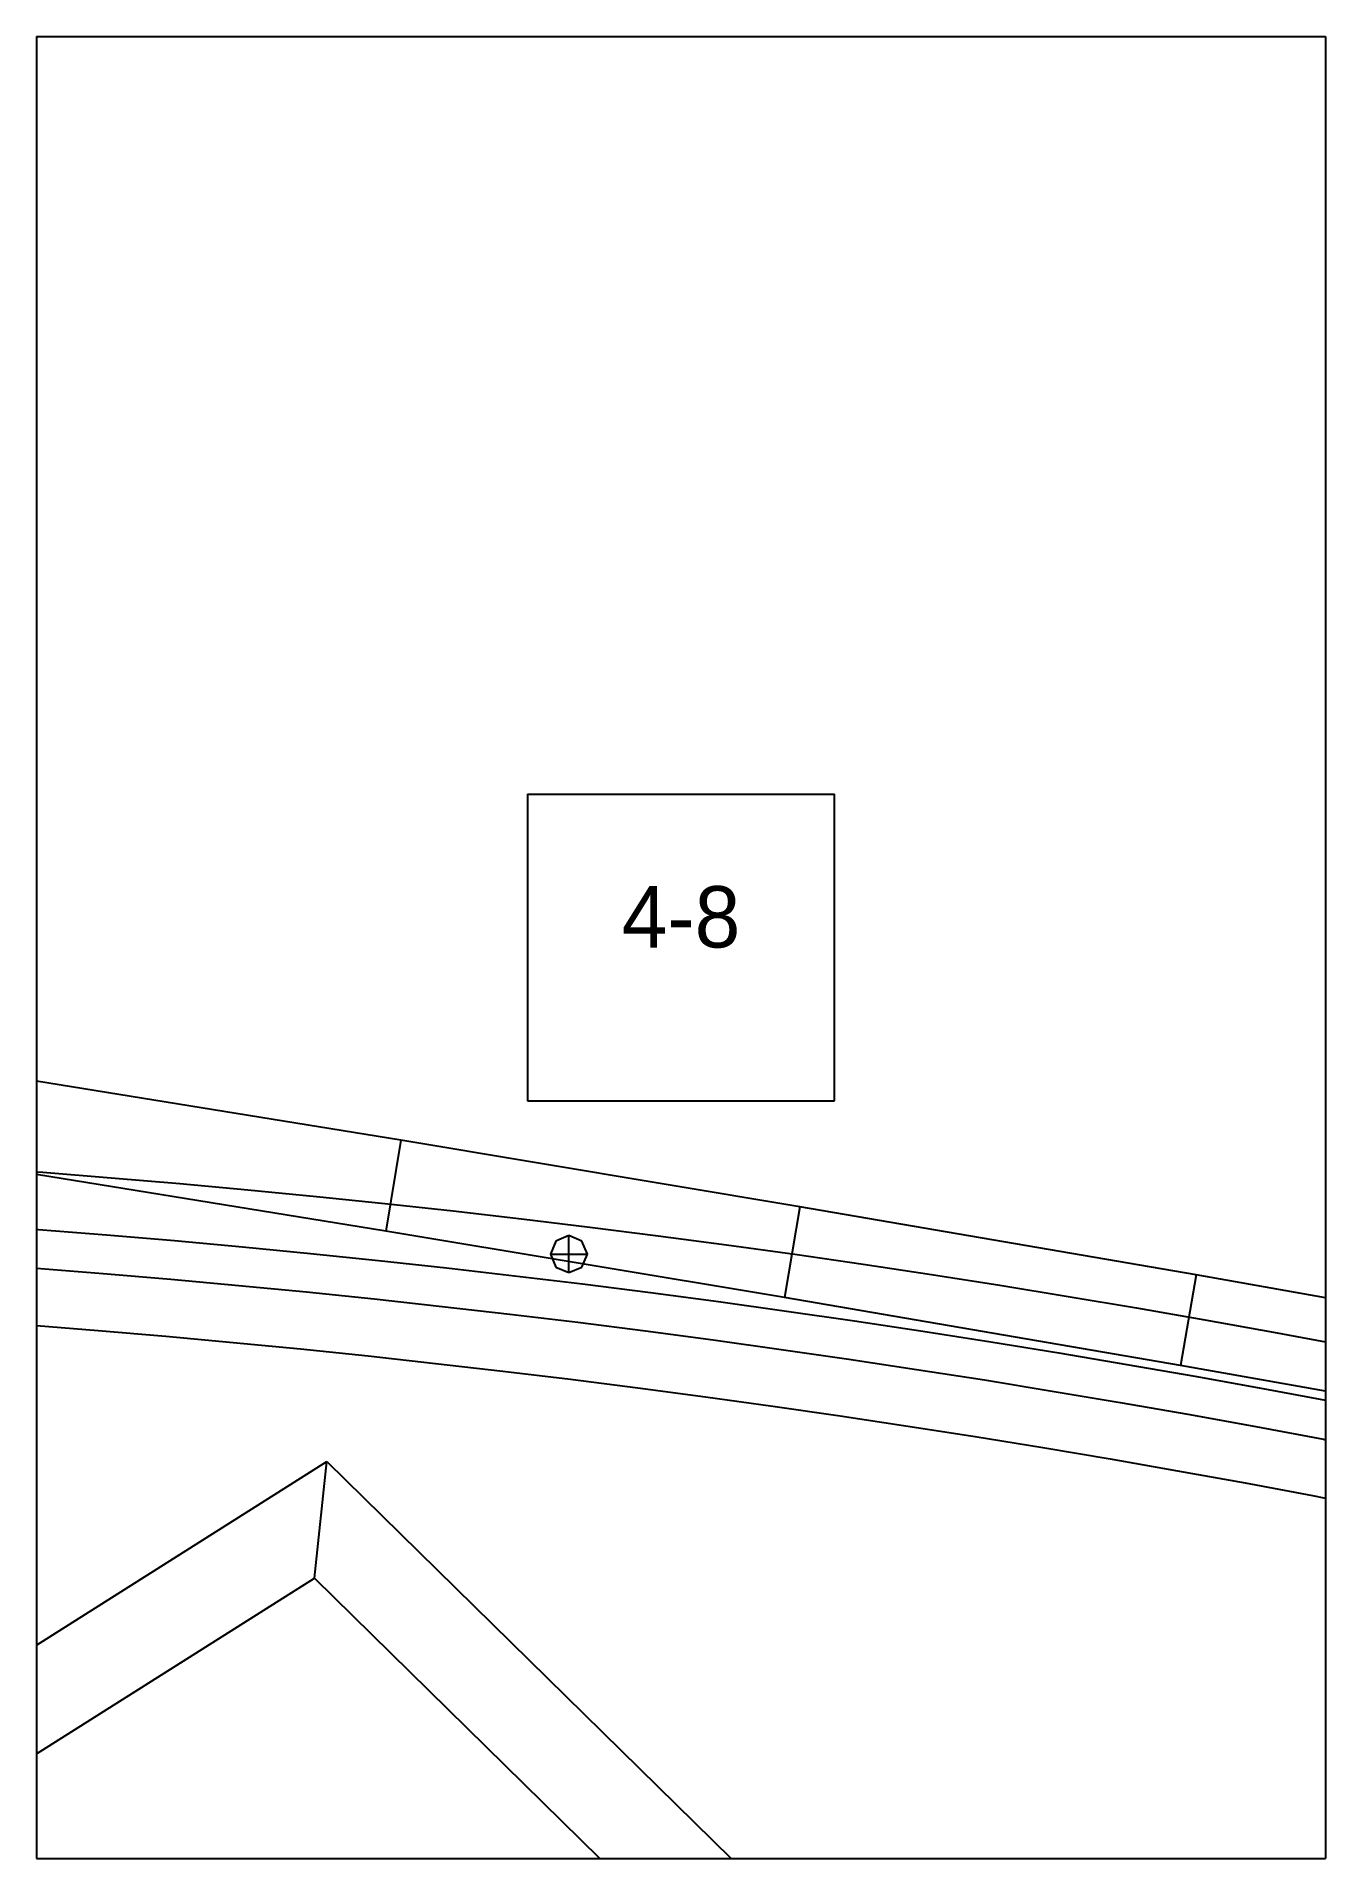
# Paper-space layout 'Plan 4-8' of a CAD drawing. Header units: metres, sheet in millimetres. Extents: x 0 to 210, y 0 to 297.
# The model-space entities are those that its viewports show. They can reach past a viewport. Long polylines and large blocks are cut down to what shows.
import ezdxf
from ezdxf.enums import TextEntityAlignment as Align

# ---------------------------------------------------------------- set-up
doc = ezdxf.new("R2010")
doc.units = ezdxf.units.M
for name, color, linetype in [('default', 7, 'Continuous'), ('TEXTLAYER', 7, 'Continuous'), ('VIEWPORTS', 7, 'Continuous')]:
    doc.layers.add(name, color=color, linetype=linetype)

msp = doc.modelspace()

# ---------------------------------------------------------------- linework, layer by layer
at = {"color": 9}
for p, q in [((1470, -594), (1470, -891)), ((1470, -594), (1470, -891)), ((1680, -594), (1680, -891)), ((1680, -594), (1680, -891)), ((1260, -891), (1470, -891)), ((1260, -891), (1470, -891)), ((1470, -891), (1680, -891)), ((1470, -891), (1470, -1188)), ((1470, -891), (1680, -891)), ((1470, -891), (1470, -1188)), ((1680, -891), (1890, -891)), ((1680, -891), (1680, -1188)), ((1680, -891), (1890, -891)), ((1680, -891), (1680, -1188)), ((1550, -1014.5), (1600, -1014.5)), ((1550, -1014.5), (1550, -1064.5)), ((1600, -1064.5), (1600, -1014.5)), ((1550, -1064.5), (1600, -1064.5)), ((1260, -1188), (1470, -1188)), ((1260, -1188), (1470, -1188)), ((1470, -1188), (1680, -1188)), ((1470, -1188), (1470, -1485)), ((1470, -1188), (1680, -1188)), ((1470, -1188), (1470, -1485)), ((1680, -1188), (1890, -1188)), ((1680, -1188), (1680, -1485)), ((1680, -1188), (1890, -1188)), ((1680, -1188), (1680, -1485))]:
    msp.add_line(p, q, dxfattribs=at)
at = {"layer": 'default', "color": 7, "linetype": 'Continuous'}
for p, q in [((1529.36, -1070.91), (1464.09, -1060.35)), ((1529.36, -1070.91), (1526.93, -1085.71)), ((1594.38, -1081.76), (1529.36, -1070.91)), ((1459.92, -1075.31), (1471.06, -1076.13)), ((1526.93, -1085.71), (1461.74, -1075.16)), ((1471.06, -1076.13), (1482.19, -1077.02)), ((1482.19, -1077.02), (1493.33, -1077.97)), ((1493.33, -1077.97), (1504.46, -1078.99)), ((1504.46, -1078.99), (1515.6, -1080.07)), ((1515.6, -1080.07), (1526.73, -1081.22)), ((1526.73, -1081.22), (1537.87, -1082.44)), ((1537.87, -1082.44), (1549.01, -1083.72)), ((1549.01, -1083.72), (1560.14, -1085.07)), ((1594.38, -1081.76), (1591.88, -1096.55)), ((1658.94, -1092.87), (1594.38, -1081.76)), ((1459.23, -1084.63), (1470.31, -1085.45)), ((1470.31, -1085.45), (1481.4, -1086.33)), ((1481.4, -1086.33), (1492.48, -1087.28)), ((1591.88, -1096.55), (1526.93, -1085.71)), ((1556.75, -1086.47), (1554.63, -1087.35)), ((1558.87, -1087.35), (1556.75, -1086.47)), ((1556.75, -1092.47), (1556.75, -1086.47)), ((1560.14, -1085.07), (1571.28, -1086.48)), ((1571.28, -1086.48), (1582.41, -1087.96)), ((1492.48, -1087.28), (1503.56, -1088.3)), ((1503.56, -1088.3), (1514.64, -1089.37)), ((1514.64, -1089.37), (1525.72, -1090.52)), ((1554.63, -1087.35), (1553.75, -1089.47)), ((1553.75, -1089.47), (1554.63, -1091.59)), ((1553.75, -1089.47), (1559.75, -1089.47)), ((1559.75, -1089.47), (1558.87, -1087.35)), ((1558.87, -1091.59), (1559.75, -1089.47)), ((1582.41, -1087.96), (1593.55, -1089.51)), ((1593.55, -1089.51), (1604.68, -1091.12)), ((1458.77, -1090.91), (1469.81, -1091.73)), ((1469.81, -1091.73), (1480.86, -1092.61)), ((1480.86, -1092.61), (1491.9, -1093.56)), ((1525.72, -1090.52), (1536.8, -1091.73)), ((1536.8, -1091.73), (1547.88, -1093)), ((1554.63, -1091.59), (1556.75, -1092.47)), ((1556.75, -1092.47), (1558.87, -1091.59)), ((1604.68, -1091.12), (1615.82, -1092.8)), ((1615.82, -1092.8), (1626.95, -1094.55)), ((1658.94, -1092.87), (1656.36, -1107.65)), ((1722.8, -1104.16), (1658.94, -1092.87)), ((1491.9, -1093.56), (1502.95, -1094.57)), ((1502.95, -1094.57), (1513.99, -1095.64)), ((1513.99, -1095.64), (1525.04, -1096.78)), ((1547.88, -1093), (1558.96, -1094.34)), ((1558.96, -1094.34), (1570.04, -1095.75)), ((1570.04, -1095.75), (1581.13, -1097.22)), ((1626.95, -1094.55), (1638.09, -1096.36)), ((1525.04, -1096.78), (1536.08, -1097.99)), ((1536.08, -1097.99), (1547.13, -1099.26)), ((1581.13, -1097.22), (1592.21, -1098.76)), ((1656.36, -1107.65), (1591.88, -1096.55)), ((1592.21, -1098.76), (1603.29, -1100.37)), ((1638.09, -1096.36), (1649.22, -1098.24)), ((1649.22, -1098.24), (1660.36, -1100.19)), ((1458.08, -1100.24), (1469.07, -1101.05)), ((1469.07, -1101.05), (1480.06, -1101.93)), ((1547.13, -1099.26), (1558.17, -1100.59)), ((1558.17, -1100.59), (1569.21, -1102)), ((1603.29, -1100.37), (1614.37, -1102.04)), ((1660.36, -1100.19), (1671.5, -1102.21)), ((1480.06, -1101.93), (1491.05, -1102.87)), ((1491.05, -1102.87), (1502.04, -1103.87)), ((1502.04, -1103.87), (1513.03, -1104.94)), ((1569.21, -1102), (1580.26, -1103.46)), ((1580.26, -1103.46), (1591.3, -1105)), ((1614.37, -1102.04), (1625.45, -1103.78)), ((1625.45, -1103.78), (1636.53, -1105.58)), ((1671.5, -1102.21), (1682.63, -1104.29)), ((1513.03, -1104.94), (1524.02, -1106.08)), ((1524.02, -1106.08), (1535.01, -1107.28)), ((1535.01, -1107.28), (1546, -1108.54)), ((1591.3, -1105), (1602.35, -1106.6)), ((1602.35, -1106.6), (1613.39, -1108.26)), ((1636.53, -1105.58), (1647.61, -1107.45)), ((1647.61, -1107.45), (1658.69, -1109.39)), ((1720.16, -1118.93), (1656.36, -1107.65)), ((1546, -1108.54), (1556.99, -1109.87)), ((1556.99, -1109.87), (1567.98, -1111.26)), ((1613.39, -1108.26), (1624.44, -1109.99)), ((1624.44, -1109.99), (1635.48, -1111.79)), ((1658.69, -1109.39), (1669.78, -1111.4)), ((1567.98, -1111.26), (1578.97, -1112.72)), ((1578.97, -1112.72), (1589.96, -1114.25)), ((1635.48, -1111.79), (1646.53, -1113.66)), ((1646.53, -1113.66), (1657.57, -1115.59)), ((1669.78, -1111.4), (1680.86, -1113.47)), ((1680.86, -1113.47), (1691.94, -1115.61)), ((1589.96, -1114.25), (1600.95, -1115.84)), ((1600.95, -1115.84), (1611.95, -1117.5)), ((1657.57, -1115.59), (1668.62, -1117.59)), ((1611.95, -1117.5), (1622.94, -1119.22)), ((1622.94, -1119.22), (1633.93, -1121.01)), ((1668.62, -1117.59), (1679.66, -1119.66)), ((1679.66, -1119.66), (1690.71, -1121.79)), ((1633.93, -1121.01), (1644.92, -1122.87)), ((1214.18, -1314.89), (1517.33, -1123.29)), ((1515.29, -1142.32), (1517.33, -1123.29)), ((1517.33, -1123.29), (1745.04, -1347.17)), ((1644.92, -1122.87), (1655.91, -1124.79)), ((1655.91, -1124.79), (1666.9, -1126.78)), ((1666.9, -1126.78), (1677.89, -1128.84)), ((1677.89, -1128.84), (1688.88, -1130.96)), ((1211.63, -1334.25), (1515.29, -1142.32)), ((1515.29, -1142.32), (1741.46, -1364.69))]:
    msp.add_line(p, q, dxfattribs=at)

# ---------------------------------------------------------------- texts
at = {"layer": 'TEXTLAYER', "color": 1}
msp.add_text('4-8', height=10, dxfattribs=at).set_placement((1575, -1039.5), align=Align.CENTER)

psp = doc.layouts.new('Plan 4-8')

# ---------------------------------------------------------------- viewports
at = {"layer": 'VIEWPORTS'}
psp.add_viewport(center=(105, 148.5), size=(210, 297), view_center_point=(1575, -1039.5), view_height=297, dxfattribs=at)

doc.saveas('drawing.dxf')
